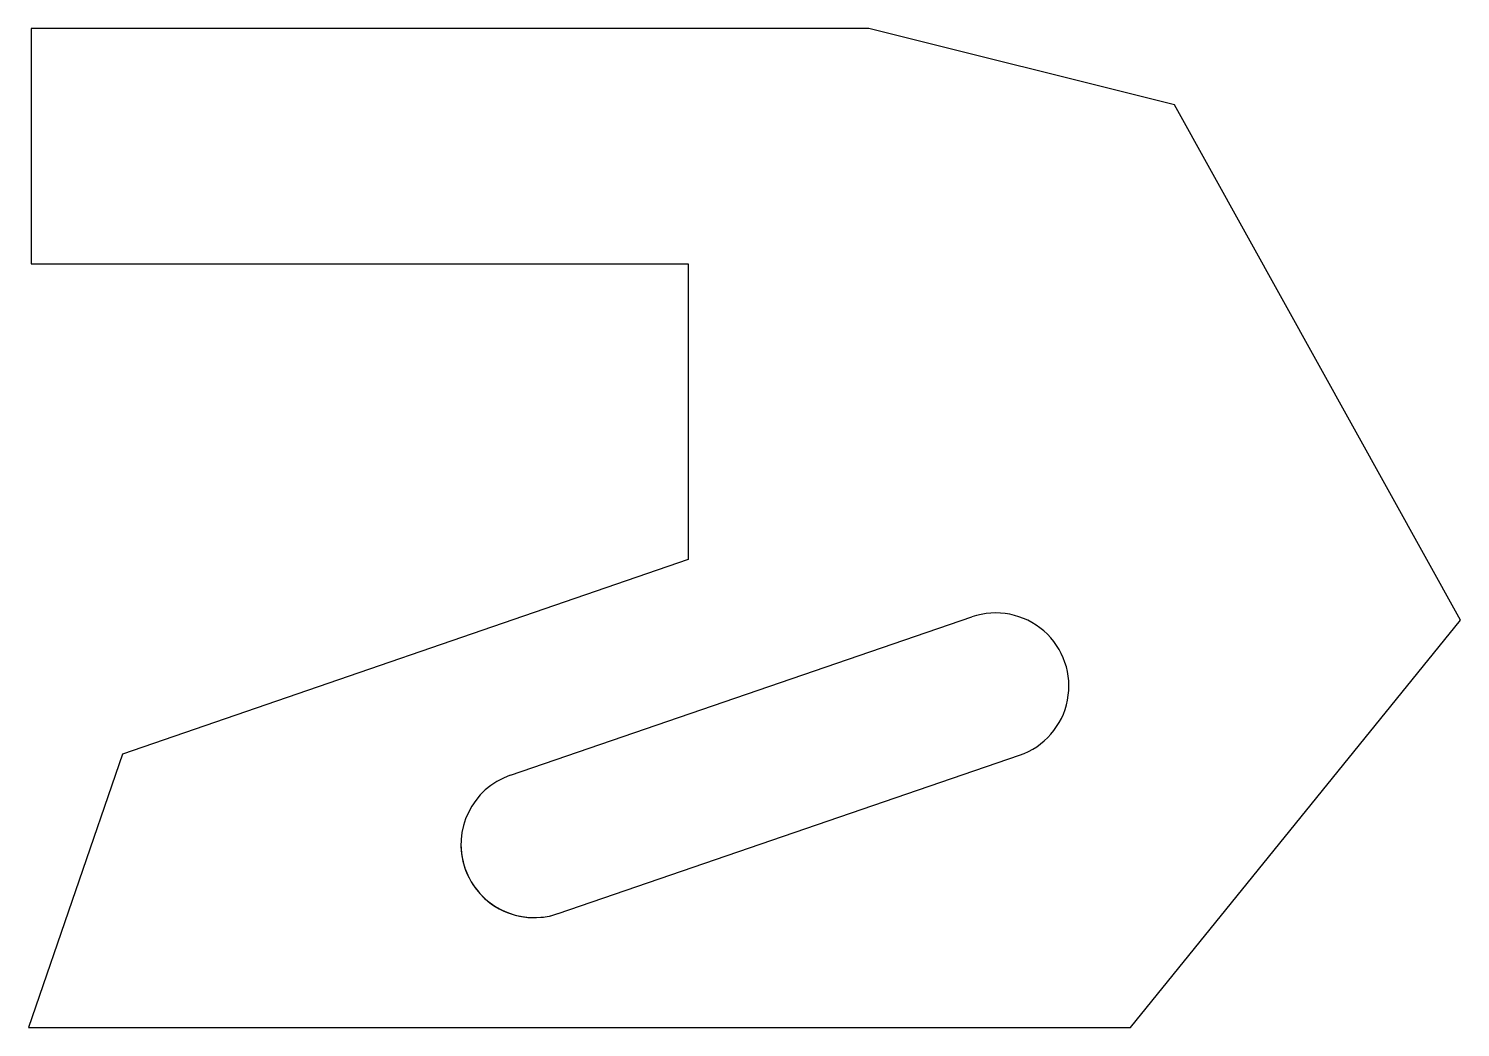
# Model space of a CAD drawing. Header units: inches. Extents: x 12.6 to 27.3, y 5 to 15.2.
import ezdxf

# ---------------------------------------------------------------- set-up
doc = ezdxf.new("R2010")
doc.units = ezdxf.units.IN
doc.header["$MEASUREMENT"] = 0

msp = doc.modelspace()

# ---------------------------------------------------------------- linework, layer by layer
for p, q in [((21.192, 15.243), (12.612, 15.243)), ((12.612, 15.243), (12.612, 12.833)), ((24.326, 14.462), (21.192, 15.243)), ((27.254, 9.179), (24.326, 14.462)), ((12.612, 12.833), (19.342, 12.833)), ((19.342, 12.833), (19.342, 9.803)), ((19.342, 9.803), (13.545, 7.808)), ((17.52, 7.59), (22.25, 9.214)), ((23.874, 5.006), (27.254, 9.179)), ((13.545, 7.808), (12.584, 5.006)), ((18.009, 6.172), (22.737, 7.795)), ((12.584, 5.006), (23.874, 5.006)), ((12.584, 5.006), (17.764, 5.006))]:
    msp.add_line(p, q)
for centre, start, end in [((22.493, 8.504), 288.948, 108.948), ((17.764, 6.881), 109, 289), ((17.764, 6.881), 180, 289)]:
    msp.add_arc(centre, 0.75, start, end)

doc.saveas('drawing.dxf')
